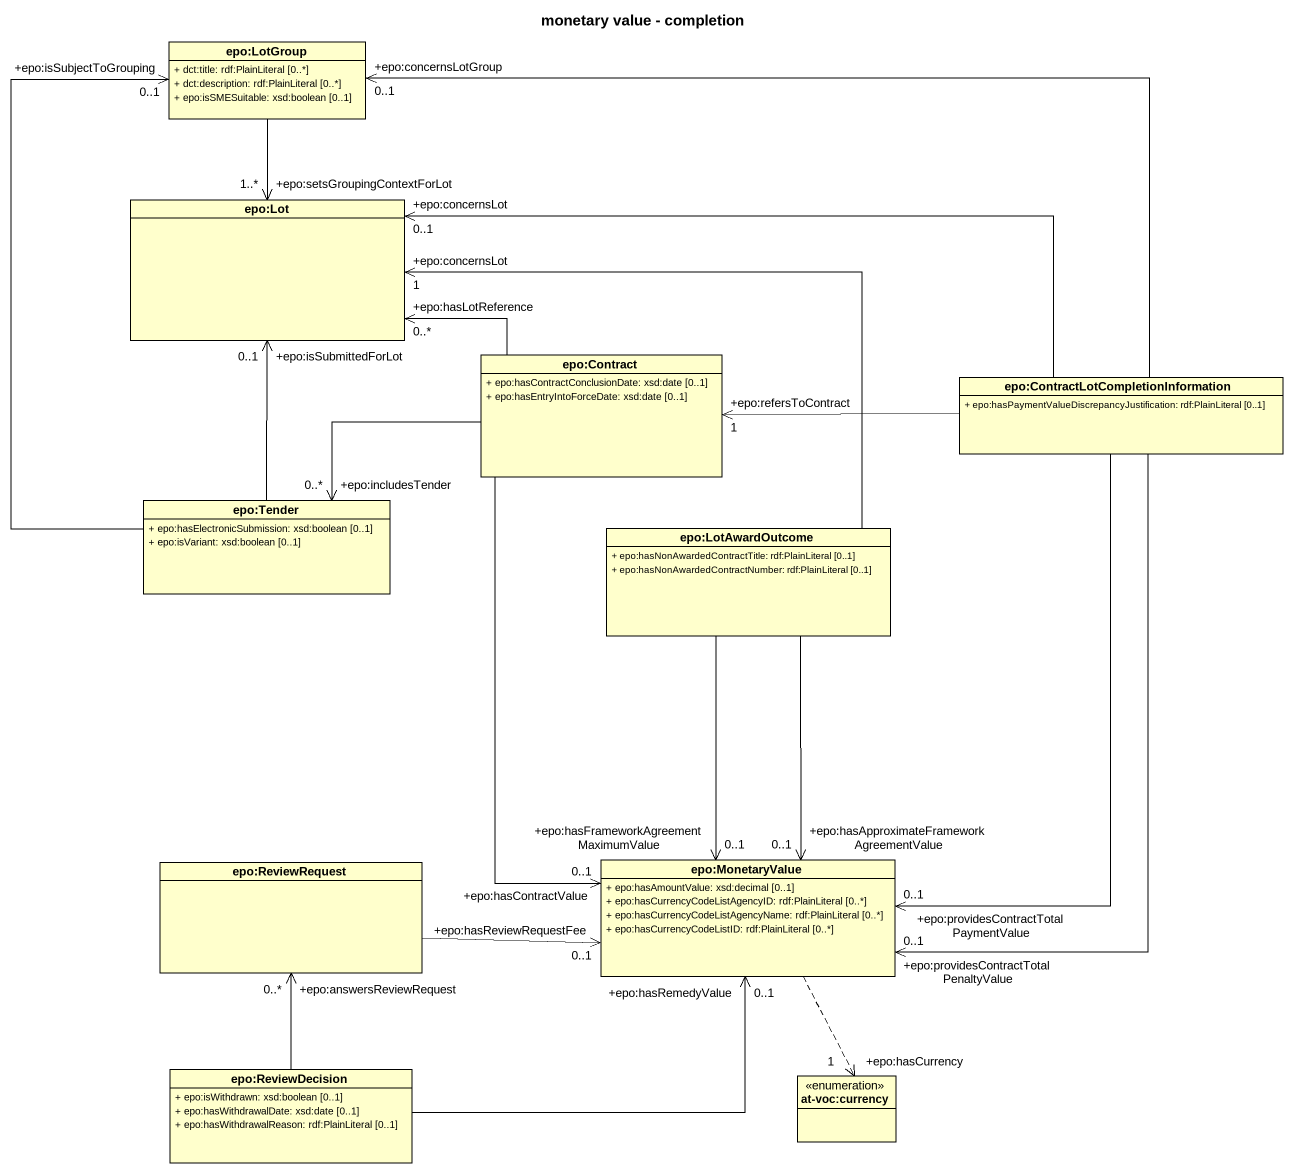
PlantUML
@startuml
title monetary value - completion
hide circle
hide empty members
skinparam classAttributeIconSize 0
class "epo:LotGroup" as epo_LotGroup {
  + dct:title: rdf:PlainLiteral [0..*]
  + dct:description: rdf:PlainLiteral [0..*]
  + epo:isSMESuitable: xsd:boolean [0..1]
}
class "epo:Lot" as epo_Lot
class "epo:Contract" as epo_Contract {
  + epo:hasContractConclusionDate: xsd:date [0..1]
  + epo:hasEntryIntoForceDate: xsd:date [0..1]
}
class "epo:ContractLotCompletionInformation" as epo_ContractLotCompletionInf {
  + epo:hasPaymentValueDiscrepancyJustification: rdf:PlainLiteral [0..1]
}
class "epo:Tender" as epo_Tender {
  + epo:hasElectronicSubmission: xsd:boolean [0..1]
  + epo:isVariant: xsd:boolean [0..1]
}
class "epo:LotAwardOutcome" as epo_LotAwardOutcome {
  + epo:hasNonAwardedContractTitle: rdf:PlainLiteral [0..1]
  + epo:hasNonAwardedContractNumber: rdf:PlainLiteral [0..1]
}
class "epo:ReviewRequest" as epo_ReviewRequest
class "epo:MonetaryValue" as epo_MonetaryValue {
  + epo:hasAmountValue: xsd:decimal [0..1]
  + epo:hasCurrencyCodeListAgencyID: rdf:PlainLiteral [0..*]
  + epo:hasCurrencyCodeListAgencyName: rdf:PlainLiteral [0..*]
  + epo:hasCurrencyCodeListID: rdf:PlainLiteral [0..*]
}
class "epo:ReviewDecision" as epo_ReviewDecision {
  + epo:isWithdrawn: xsd:boolean [0..1]
  + epo:hasWithdrawalDate: xsd:date [0..1]
  + epo:hasWithdrawalReason: rdf:PlainLiteral [0..1]
}
enum "at-voc:currency" as at_voc_currency
epo_LotGroup --> "+epo:setsGroupingContextForLot\n1..*" epo_Lot
epo_Contract -left-> "+epo:hasLotReference\n0..*" epo_Lot
epo_Contract -left-> "+epo:includesTender\n0..*" epo_Tender
epo_Contract --> "+epo:hasContractValue\n0..1" epo_MonetaryValue
epo_ContractLotCompletionInf -left-> "+epo:concernsLotGroup\n0..1" epo_LotGroup
epo_ContractLotCompletionInf -left-> "+epo:concernsLot\n0..1" epo_Lot
epo_ContractLotCompletionInf -left-> "+epo:refersToContract\n1" epo_Contract
epo_ContractLotCompletionInf --> "+epo:providesContractTotalPenaltyValue\n0..1" epo_MonetaryValue
epo_ContractLotCompletionInf --> "+epo:providesContractTotalPaymentValue\n0..1" epo_MonetaryValue
epo_Tender -up-> "+epo:isSubjectToGrouping\n0..1" epo_LotGroup
epo_Tender -up-> "+epo:isSubmittedForLot\n0..1" epo_Lot
epo_LotAwardOutcome -up-> "+epo:concernsLot\n1" epo_Lot
epo_LotAwardOutcome --> "+epo:hasFrameworkAgreementMaximumValue\n0..1" epo_MonetaryValue
epo_LotAwardOutcome --> "+epo:hasApproximateFrameworkAgreementValue\n0..1" epo_MonetaryValue
epo_ReviewRequest -right-> "+epo:hasReviewRequestFee\n0..1" epo_MonetaryValue
epo_MonetaryValue ..> "+epo:hasCurrency\n1" at_voc_currency
epo_ReviewDecision -up-> "+epo:answersReviewRequest\n0..*" epo_ReviewRequest
epo_ReviewDecision -right-> "+epo:hasRemedyValue\n0..1" epo_MonetaryValue
@enduml
